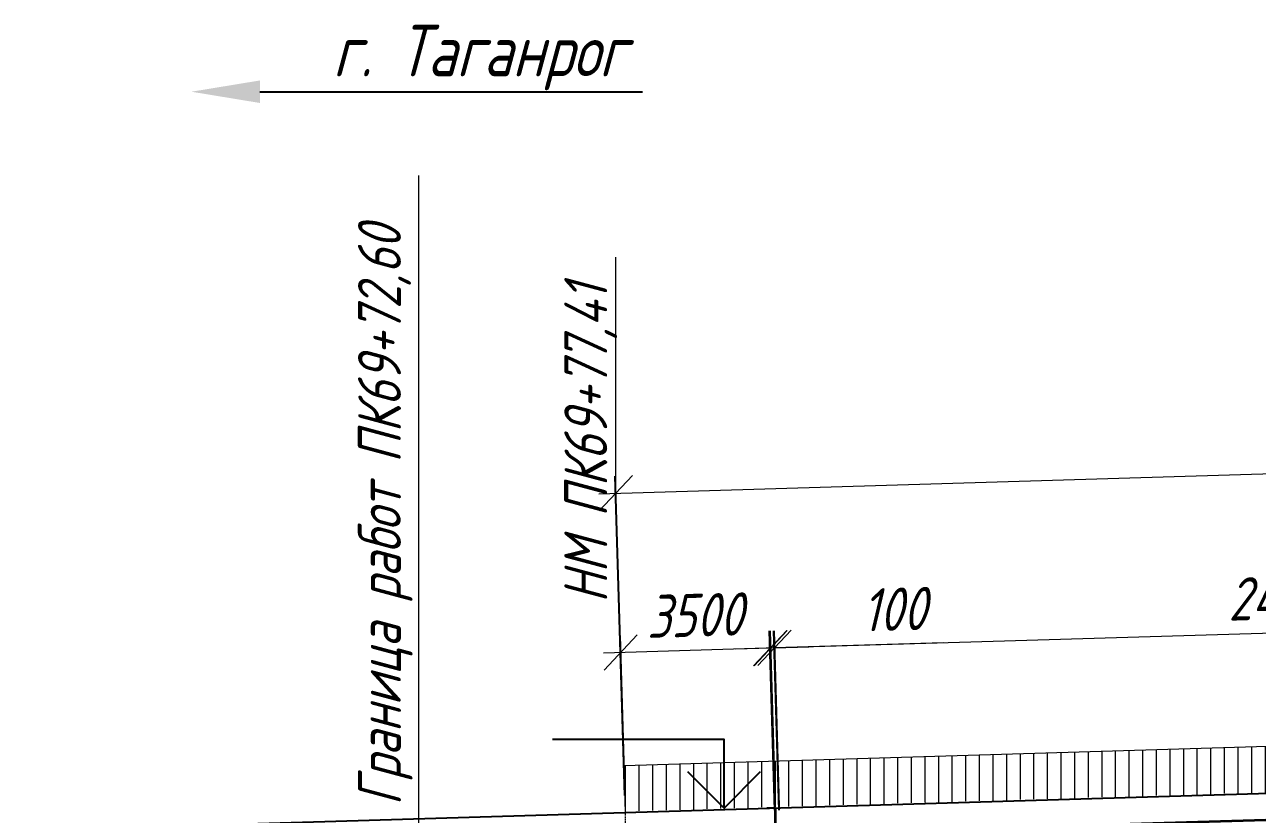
# Model space of a CAD drawing. Header units: millimetres. Extents: x 6546658 to 12951752, y -1354198 to 1102852.
# Drawn here: x 6761842 to 6790595, y 18008 to 36424 of the extents above; entities that cross this region are included whole.
import ezdxf
from ezdxf import colors
from ezdxf.entities.mleader import LeaderData, LeaderLine
from ezdxf.enums import TextEntityAlignment as Align
from ezdxf.math import Vec2, Vec3

# ---------------------------------------------------------------- set-up
doc = ezdxf.new("R2018")
doc.units = ezdxf.units.MM
doc.linetypes.add('DASHED', pattern=[0.75, 0.5, -0.25])
doc.layers.get('Defpoints').update_dxf_attribs({"color": 254, "lineweight": 0})
for name, color, linetype, lineweight in [('04_Невидимые', 3, 'Continuous', 13), ('1-Бетон', 114, 'Continuous', 35), ('1-Примечания', 4, 'Continuous', 25), ('1-Текст_3', 250, 'Continuous', 25), ('ИС_TXT', 4, 'Continuous', 18), ('ИС_МВН', 3, 'Continuous', 18), ('ИС_Основная', 7, 'Continuous', 35), ('ИС_Размер', 3, 'Continuous', 18), ('ИС_Тонкая', 3, 'Continuous', 18)]:
    doc.layers.add(name, color=color, linetype=linetype, lineweight=lineweight)
doc.layers.add('Красный профиль', color=1, linetype='Continuous')
doc.styles.add('0', font='isocpeur.ttf', dxfattribs={"width": 0.8, "oblique": 15})
doc.styles.add('ISOCPEUR', font='isocpeur.ttf', dxfattribs={"width": 0.8, "oblique": 15})
doc.styles.get("Standard").update_dxf_attribs({"font": 'arial.ttf'})
doc.dimstyles.new('М400нов', dxfattribs={"dimscale": 400, "dimtxt": 2.5, "dimasz": 2, "dimexe": 1, "dimexo": 1, "dimgap": 0.8, "dimtad": 1, "dimdec": 0, "dimzin": 0, "dimdsep": 46, "dimtxsty": '0', "dimblk": 'OBLIQUE', "dimcen": 0.09, "dimdle": 1, "dimclrd": 256, "dimclre": 256, "dimclrt": 256, "dimadec": 4, "dimazin": 0, "dimtfac": 1, "dimtdec": 0, "dimtmove": 1, "dimatfit": 2, "dimfxl": 1, "dimtolj": 1, "dimtzin": 0, "dimlwd": -1, "dimarcsym": 0})

# ---------------------------------------------------------------- blocks, each defined once
blk = doc.blocks.new('_Oblique')
at = {"color": 0, "linetype": 'ByBlock', "lineweight": -2}
blk.add_line((-0.5, -0.5), (0.5, 0.5), dxfattribs=at)
blk = doc.blocks.new('*D300')
at = {"layer": 'Defpoints', "color": 0, "linetype": 'Continuous', "transparency": 16777216}
for p in [(6929942, 30143), (6930166, 22692), (6775855, 18046)]:
    blk.add_point(p, dxfattribs=at)
at = {"layer": 'ИС_Размер', "lineweight": -2, "transparency": 16777216}
for p, q in [((6930154, 23092), (6929930, 30543)), ((6775843, 18446), (6775619, 25898))]:
    blk.add_line(p, q, dxfattribs=at)
at = {"layer": 'ИС_Размер', "transparency": 16777216}
blk.add_line((6775231, 25486), (6930342, 30155), dxfattribs=at)
at = {"layer": 'ИС_Размер', "linetype": 'Continuous', "transparency": 16777216, "xscale": 800, "yscale": 800, "zscale": 800}
for p, rotation in [((6929942, 30143), 1.724269677828699), ((6775631, 25498), 181.7242696778287)]:
    blk.add_blockref('_Oblique', p, dxfattribs=dict(at, rotation=rotation))
at = {"layer": 'ИС_Размер', "linetype": 'Continuous', "transparency": 16777216, "insert": (6852762, 28640), "char_height": 1000, "attachment_point": 5, "rotation": 1.7243, "style": '0'}
blk.add_mtext('\\A1;154400', dxfattribs=at)
blk = doc.blocks.new('б24 1.23')
at = {"layer": '1-Бетон', "linetype": 'Continuous'}
for points in [[(0, 0), (6, 1230)], [(6, 1230), (24005, 1120)], [(5, 1050), (24005, 940)], [(24000, -110), (24005, 1120)], [(0, 0), (24000, -110)]]:
    blk.add_lwpolyline(points, dxfattribs=at)
at = {"layer": 'Красный профиль', "linetype": 'Continuous'}
for points in [[(301, 306), (299, -309)], [(23701, 199), (23698, -416)]]:
    blk.add_lwpolyline(points, dxfattribs=at)
blk = doc.blocks.new('*D308')
at = {"layer": 'Defpoints', "color": 0, "linetype": 'Continuous', "transparency": 16777216}
for p in [(6779332, 21888), (6803443, 18508), (6779454, 17796)]:
    blk.add_point(p, dxfattribs=at)
at = {"layer": 'ИС_Размер', "lineweight": -2, "transparency": 16777216}
for p, q in [((6803431, 18908), (6803310, 23000)), ((6779442, 18196), (6779321, 22288))]:
    blk.add_line(p, q, dxfattribs=at)
at = {"layer": 'ИС_Размер', "transparency": 16777216}
blk.add_line((6803722, 22612), (6778933, 21877), dxfattribs=at)
at = {"layer": 'ИС_Размер', "linetype": 'Continuous', "transparency": 16777216, "xscale": 800, "yscale": 800, "zscale": 800}
for p, rotation in [((6803322, 22600), 1.699057018737031), ((6779332, 21888), 181.6990570187371)]:
    blk.add_blockref('_Oblique', p, dxfattribs=dict(at, rotation=rotation))
at = {"layer": 'ИС_Размер', "linetype": 'Continuous', "transparency": 16777216, "insert": (6791303, 23064), "char_height": 1000, "attachment_point": 5, "rotation": 1.6991, "style": '0'}
blk.add_mtext('\\A1;24000', dxfattribs=at)
blk = doc.blocks.new('*D309')
at = {"layer": 'Defpoints', "color": 0, "linetype": 'Continuous', "transparency": 16777216}
for p in [(6779230, 21885), (6779354, 17706), (6779454, 17709)]:
    blk.add_point(p, dxfattribs=at)
at = {"layer": 'ИС_Размер', "lineweight": -2, "transparency": 16777216}
for p, q in [((6779343, 18106), (6779219, 22285)), ((6779442, 18108), (6779318, 22288))]:
    blk.add_line(p, q, dxfattribs=at)
at = {"layer": 'ИС_Размер', "transparency": 16777216}
for p, q in [((6779230, 21885), (6778431, 21862)), ((6779330, 21888), (6779230, 21885)), ((6779330, 21888), (6779230, 21885)), ((6783276, 22005), (6779330, 21888)), ((6779330, 21888), (6780130, 21912))]:
    blk.add_line(p, q, dxfattribs=at)
at = {"layer": 'ИС_Размер', "linetype": 'Continuous', "transparency": 16777216, "xscale": 800, "yscale": 800, "zscale": 800}
for p, rotation in [((6779230, 21885), 1.699057018644369), ((6779330, 21888), 181.6990570186444)]:
    blk.add_blockref('_Oblique', p, dxfattribs=dict(at, rotation=rotation))
at = {"layer": 'ИС_Размер', "linetype": 'Continuous', "transparency": 16777216, "insert": (6782118, 22791), "char_height": 1000, "attachment_point": 5, "rotation": 1.6991, "style": '0'}
blk.add_mtext('\\A1;100', dxfattribs=at)
blk = doc.blocks.new('*D310')
at = {"layer": 'Defpoints', "color": 0, "linetype": 'Continuous', "transparency": 16777216}
for p in [(6775743, 21779), (6779354, 18155), (6775855, 18050)]:
    blk.add_point(p, dxfattribs=at)
at = {"layer": 'ИС_Размер', "lineweight": -2, "transparency": 16777216}
for p, q in [((6775843, 18450), (6775731, 22179)), ((6779342, 18555), (6779230, 22284))]:
    blk.add_line(p, q, dxfattribs=at)
at = {"layer": 'ИС_Размер', "transparency": 16777216}
blk.add_line((6779642, 21896), (6775343, 21767), dxfattribs=at)
at = {"layer": 'ИС_Размер', "linetype": 'Continuous', "transparency": 16777216, "xscale": 800, "yscale": 800, "zscale": 800}
for p, rotation in [((6775743, 21779), 181.7209602020484), ((6779242, 21884), 1.720960202048429)]:
    blk.add_blockref('_Oblique', p, dxfattribs=dict(at, rotation=rotation))
at = {"layer": 'ИС_Размер', "linetype": 'Continuous', "transparency": 16777216, "insert": (6777468, 22651), "char_height": 1000, "attachment_point": 5, "rotation": 1.721, "style": '0'}
blk.add_mtext('\\A1;3500', dxfattribs=at)
blk = doc.blocks.new('*U214')
at = {"layer": '1-Примечания', "linetype": 'Continuous'}
blk.add_line((0, 0), (0.5, 0), dxfattribs=at)
for points in [[(3, 0), (3, 4), (13, 4)], [(5.121, 2.121), (3, 0), (0.879, 2.121)]]:
    blk.add_lwpolyline(points, dxfattribs=at)
at = {"layer": '1-Текст_3', "lineweight": 30, "oblique": 15, "width": 0.8, "flags": 104}
blk.add_attdef('ВЫСОТА', text='', height=3, dxfattribs=at).set_placement((-8.756, 9.167), align=Align.MIDDLE_CENTER)
at = {"layer": '1-Текст_3', "lineweight": 30, "width": 0.8, "flags": 104}
blk.add_attdef('ПРИМЕЧАНИЕ', text='', height=3, dxfattribs=at).set_placement((8, 3.25), align=Align.TOP_CENTER)

msp = doc.modelspace()

# ---------------------------------------------------------------- hatches: boundary and pattern name
at = {"layer": 'ИС_Тонкая'}
h = msp.add_hatch(dxfattribs=at)
h.set_pattern_fill('ANSI31', color=256, scale=100, angle=45)
h.set_pattern_definition([(90, (-4328068.45, 93533.4), (-317.5, 0), [])])
h.paths.add_polyline_path([(6920579.3, 22365.3), (6920680, 22342.3), (6920780, 22346.3), (6920879.9, 22350.3), (6920979.9, 22354.2), (6921079.8, 22358.2), (6921179.8, 22362.2), (6921279.7, 22366.1), (6921379.7, 22370.1), (6921479.6, 22374.1), (6921579.6, 22378.1), (6921679.5, 22382), (6921779.4, 22386), (6921879.4, 22390), (6921979.3, 22393.9), (6922079.3, 22397.9), (6922179.2, 22401.9), (6922279.2, 22405.9), (6922379.1, 22409.8), (6922479.1, 22413.8), (6922579, 22417.8), (6922679, 22421.8), (6922778.9, 22425.7), (6922878.9, 22429.7), (6922978.8, 22433.7), (6923078.8, 22437.7), (6923178.7, 22441.7), (6923278.7, 22445.6), (6923378.6, 22449.6), (6923478.6, 22453.6), (6923578.5, 22457.6), (6923678.5, 22461.6), (6923778.4, 22465.6), (6923878.4, 22469.5), (6923978.3, 22473.5), (6924078.3, 22477.5), (6924178.2, 22481.5), (6924278.2, 22485.5), (6924378.1, 22489.5), (6924478.1, 22493.5), (6924578, 22497.4), (6924678, 22501.4), (6924686.7, 22501.8), (6924777.9, 22505.4), (6924877.9, 22509.4), (6924977.8, 22513.4), (6925077.8, 22517.4), (6925177.7, 22521.4), (6925277.7, 22525.4), (6925377.6, 22529.4), (6925477.6, 22533.4), (6925577.5, 22537.4), (6925677.5, 22541.3), (6925777.4, 22545.3), (6925877.4, 22549.3), (6925977.3, 22553.3), (6926077.3, 22557.3), (6926177.2, 22561.3), (6926277.2, 22565.3), (6926377.1, 22569.3), (6926477.1, 22573.3), (6926577, 22577.3), (6926677, 22581.3), (6926776.9, 22585.3), (6926876.9, 22589.3), (6926976.8, 22593.3), (6927076.7, 22597.3), (6927176.7, 22601.3), (6927276.6, 22605.3), (6927376.6, 22609.3), (6927476.5, 22613.4), (6927576.5, 22617.4), (6927676.4, 22621.4), (6927776.4, 22625.4), (6927876.3, 22629.4), (6927976.3, 22633.4), (6928076.2, 22637.4), (6928176.2, 22641.4), (6928276.1, 22645.4), (6928376.1, 22649.4), (6928476, 22653.4), (6928576, 22657.4), (6928675.9, 22661.5), (6928775.9, 22665.5), (6928875.8, 22669.5), (6928975.8, 22673.5), (6929075.7, 22677.5), (6929175.7, 22681.5), (6929275.6, 22685.5), (6929375.6, 22689.6), (6929475.5, 22693.6), (6929575.5, 22697.6), (6929675.4, 22701.6), (6929775.4, 22705.6), (6929875.3, 22709.7), (6929975.3, 22713.7), (6930149.9, 22691.2), (6930166, 22691.7), (6930165, 22749.9), (6930161.3, 22970), (6930147.2, 23791.7), (6775822, 19150), (6775854.2, 18077.4)])

# ---------------------------------------------------------------- linework, layer by layer
at = {"layer": '04_Невидимые', "color": 4, "linetype": 'DASHED', "ltscale": 50, "flags": 128}
msp.add_lwpolyline([(6779354.5, 16025.4), (6778004.7, 16025.4), (6775855.7, 17025.7), (6775855, 18050.5)], dxfattribs=at)
at = {"layer": 'ИС_Основная'}
msp.add_lwpolyline([(6779354.5, 16025.5), (6779354.5, 18155.4)], dxfattribs=at)
at = {"layer": 'ИС_Тонкая'}
for points in [[(6771034.7, 17599.8), (6771034.7, 32906.4)], [(6775630.7, 25498), (6775630.7, 30998.3)], [(6775822, 19150), (6917403.7, 23397.4)], [(6775855, 18050.5), (6775822, 19150)]]:
    msp.add_lwpolyline(points, dxfattribs=at)
at = {"layer": 'Красный профиль', "linetype": 'Continuous', "flags": 128}
msp.add_lwpolyline([(6761841.5, 17630.1), (6917436.7, 22297.9)], dxfattribs=at)

# ---------------------------------------------------------------- block references
at = {"layer": '1-Бетон', "rotation": 1.961774794791721}
msp.add_blockref('б24 1.23', (6779490.9, 16312.5), dxfattribs=at)
at = {"layer": 'ИС_Тонкая'}
ref = msp.add_blockref('*U214', (6779354.5, 18155.4), dxfattribs=dict(at, xscale=-399.9999999999999, yscale=399.9999999999999, zscale=399.9999999999999, rotation=359.999718071565))
lines = msp.add_mtext('\\W0.8000;18.16', dxfattribs={"layer": '1-Текст_3', "insert": (6782856.9, 21822.4), "char_height": 2.5, "attachment_point": 1, "rotation": 359.99972, "bg_fill": 3, "box_fill_scale": 1, "bg_fill_color": 256, "bg_fill_transparency": 0})
ref.add_attrib('ВЫСОТА', '', (6782856.9, 21822.4)).embed_mtext(lines)
lines = msp.add_mtext('\\W0.8000;', dxfattribs={"layer": '1-Текст_3', "insert": (6776154.5, 19455.5), "char_height": 2.5, "attachment_point": 1, "rotation": 359.99972, "bg_fill": 3, "box_fill_scale": 1, "bg_fill_color": 256, "bg_fill_transparency": 0})
ref.add_attrib('ПРИМЕЧАНИЕ', '', (6776154.5, 19455.5)).embed_mtext(lines)

# ---------------------------------------------------------------- texts
at = {"layer": 'ИС_TXT', "extrusion": (-0.017452, 1.06865e-18, 0.999848), "style": 'ISOCPEUR', "oblique": 15, "width": 0.8}
for s, p in [('Граница работ ПК69+72,60', (-18209.3, 6769086.8, -118154.9)), ('НМ ПК69+77,41', (-22936.5, 6773897.5, -118241))]:
    msp.add_text(s, height=1000, rotation=180, dxfattribs=at).set_placement(p, align=Align.MIDDLE_LEFT)

# ---------------------------------------------------------------- dimensions: what is measured, and where the dimension line sits
at = {"layer": 'ИС_Размер', "linetype": 'Continuous'}
for p1, p2, distance, override, picture, middle in [((6775855, 18046.5), (6930166.1, 22691.7), 7455, {"dimrnd": 200}, '*D300', (6852761.6, 28640.3)), ((6779354.5, 18155.4), (6775855, 18050.3), -3730.5, {"dimrnd": 10}, '*D310', (6777468.1, 22651.4))]:
    dim = msp.add_aligned_dim(p1=p1, p2=p2, distance=distance, dimstyle='М400нов', override=override, dxfattribs=at)
    dim.commit()
    dim.dimension.update_dxf_attribs({"geometry": picture, "text_midpoint": middle})
dim = msp.add_aligned_dim(p1=(6803443.3, 18507.8), p2=(6779453.8, 17796.2), distance=-4094, dimstyle='М400нов', dxfattribs=at)
dim.commit()
dim.dimension.update_dxf_attribs({"geometry": '*D308', "text_midpoint": (6791302.9, 23063.8)})
dim = msp.add_linear_dim(base=(6779230.5, 21885.4), p1=(6779453.8, 17708.7), p2=(6779354.5, 17705.7), angle=181.69906, dimstyle='М400нов', override={"dimrnd": 10}, dxfattribs=at)
dim.commit()
dim.dimension.update_dxf_attribs({"geometry": '*D309', "text_midpoint": (6782142.6, 21971.8), "dimtype": 161})

# ---------------------------------------------------------------- leaders
at = {"layer": 'ИС_МВН'}
ml = msp.add_multileader_mtext('Standard', dxfattribs=at)
ml.set_content('г. Таганрог', color=256, style='0')
ml.set_leader_properties(color=3)
ml.build(insert=Vec2(0, 0))
ml.multileader.update_dxf_attribs({"text_left_attachment_type": 6, "text_right_attachment_type": 6, "dogleg_length": 0.05, "arrow_head_size": 1600, "scale": 200})
ctx = ml.context
ctx.base_point, ctx.scale, ctx.char_height, ctx.arrow_head_size, ctx.landing_gap_size, ctx.plane_origin = Vec3(6768994, 34860), 200, 1200, 1600, 36, Vec3(6769135.1, 34860)
ctx.left_attachment, ctx.right_attachment = 6, 6
notes = []
notes.append((ctx, [(0, (1, 1, 0), (6768974, 34860), (1, 0), 20, [(0, [(6765730.8, 34860)], 0, [])])]))
ctx.mtext.insert, ctx.mtext.flow_direction = Vec3(6769030, 36420), 5
for ctx, leaders in notes:
    for number, flags, end, landing, length, lines in leaders:
        leader = LeaderData()
        leader.index, (leader.has_last_leader_line, leader.has_dogleg_vector, leader.attachment_direction) = number, flags
        leader.last_leader_point, leader.dogleg_vector, leader.dogleg_length = Vec3(end), Vec3(landing), length
        for number, points, colour, breaks in lines:
            line = LeaderLine()
            line.index, line.vertices, line.color, line.breaks = number, Vec3.list(points), colors.encode_raw_color(colour), breaks
            leader.lines.append(line)
        ctx.leaders.append(leader)

doc.saveas('drawing.dxf')
